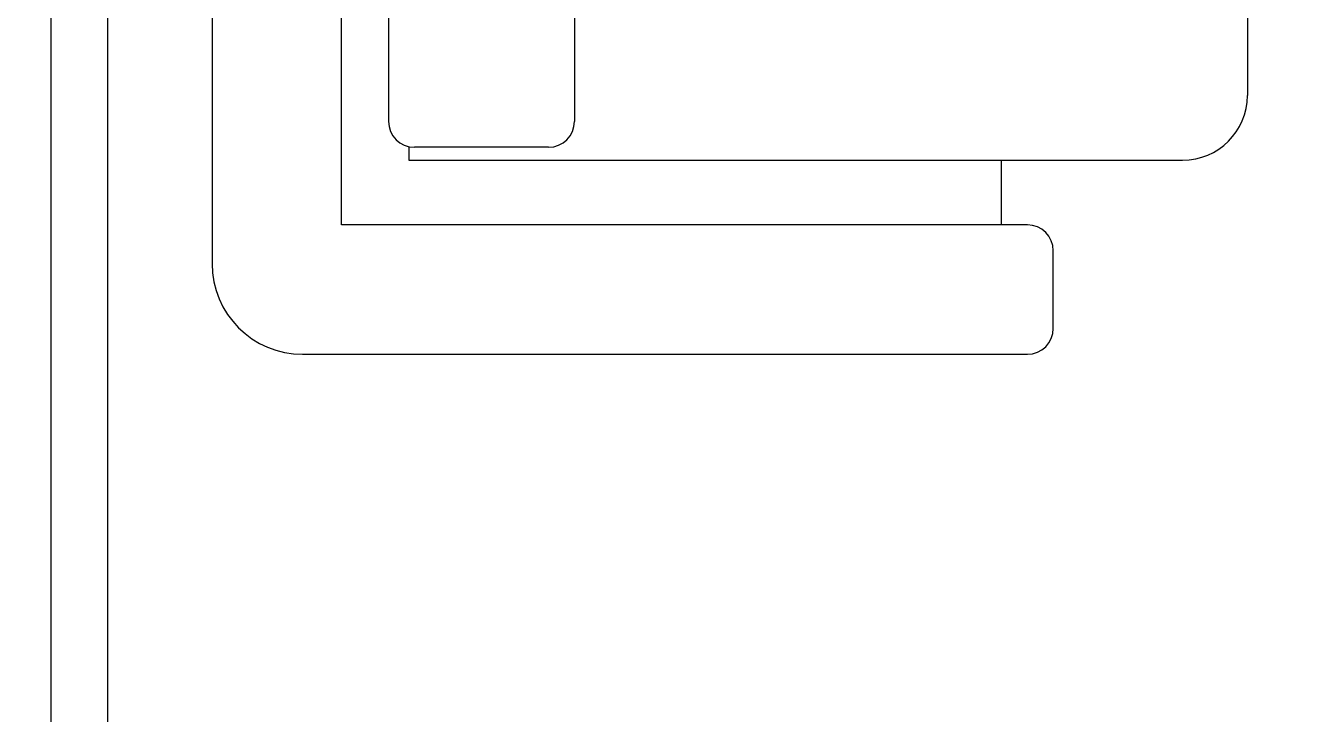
# Model space of a CAD drawing. Header units: millimetres. Extents: x 1993 to 4093, y 1262 to 2017.
# Drawn here: x 3877.53 to 3911.24, y 1615.65 to 1633.84 of the extents above; entities that cross this region are included whole.
import ezdxf

# ---------------------------------------------------------------- set-up
doc = ezdxf.new("R2010")
doc.units = ezdxf.units.MM
doc.layers.add('FLR CARPET 1', color=254, linetype='Continuous', lineweight=15)
doc.layers.add('SOFA 3S', color=251, linetype='Continuous', lineweight=25)
doc.layers.add('PARTITION GYP 75mm', color=7, linetype='Continuous', lineweight=25, true_color=0xdb0000)
doc.layers.add('PLANNER', color=3, linetype='Continuous')

# ---------------------------------------------------------------- blocks, each defined once
blk = doc.blocks.new('SOFA 3 SETER')
at = {"layer": 'SOFA 3S'}
for p, q in [((-15.995, 44.701), (-15.995, -44.701)), ((-11.996, -43.501), (-11.996, 43.501)), ((-10.543, -15.7), (-10.543, -40.302)), ((-4.798, -15.7), (-4.798, -40.302)), ((15.995, -16.5), (15.995, -39.502)), ((-9.911, -41.084), (-9.911, -41.501)), ((-5.598, -41.101), (-9.743, -41.101)), ((-9.911, -41.501), (13.995, -41.501)), ((8.398, -43.501), (8.398, -41.501)), ((9.198, -43.501), (-11.996, -43.501)), ((9.997, -46.7), (9.997, -44.301)), ((-13.196, -47.5), (9.198, -47.5))]:
    blk.add_line(p, q, dxfattribs=at)
for centre, radius, start, end in [((13.995, -39.502), 1.999, 270, 0), ((-9.743, -40.302), 0.8, 180, 270), ((-5.598, -40.302), 0.8, 270, 0), ((9.198, -44.301), 0.8, 0, 90), ((-13.196, -44.701), 2.799, 180, 270), ((9.198, -46.7), 0.8, 270, 0)]:
    blk.add_arc(centre, radius, start, end, dxfattribs=at)
blk = doc.blocks.new('DIRECTOR CABIN 02')
at = {"layer": 'PLANNER', "ltscale": 25}
blk.add_lwpolyline([(98143.329, 8762.751), (97964.859, 8762.751), (97964.859, 8645.786), (98143.329, 8645.786)], close=True, dxfattribs=at)
blk = doc.blocks.new('MANAGER CABIN 02')
at = {"layer": 'PLANNER', "ltscale": 25}
blk.add_lwpolyline([(97832.376, 8762.75), (97964.859, 8762.75), (97964.859, 8645.786), (97832.376, 8645.786)], close=True, dxfattribs=at)

msp = doc.modelspace()

# ---------------------------------------------------------------- linework, layer by layer
at = {"layer": 'FLR CARPET 1', "ltscale": 25}
msp.add_lwpolyline([(3879.697, 1591.123), (4056.697, 1591.123), (4056.697, 1708.088), (3879.697, 1708.088)], close=True, dxfattribs=at)
at = {"layer": 'PARTITION GYP 75mm', "ltscale": 25}
msp.add_lwpolyline([(3876.697, 1708.088), (3879.697, 1708.088), (3879.697, 1591.123), (3876.697, 1591.123)], close=True, dxfattribs=at)

# ---------------------------------------------------------------- block references
at = {"layer": 'PLANNER'}
for name in ['MANAGER CABIN 02', 'DIRECTOR CABIN 02']:
    msp.add_blockref(name, (-94086.662, -7054.663), dxfattribs=at)
at = {"layer": 'SOFA 3S', "xscale": 0.854450480715278, "yscale": 0.854450480715278, "zscale": 0.854450480715278}
msp.add_blockref('SOFA 3 SETER', (3896.121, 1665.744), dxfattribs=at)

doc.saveas('drawing.dxf')
